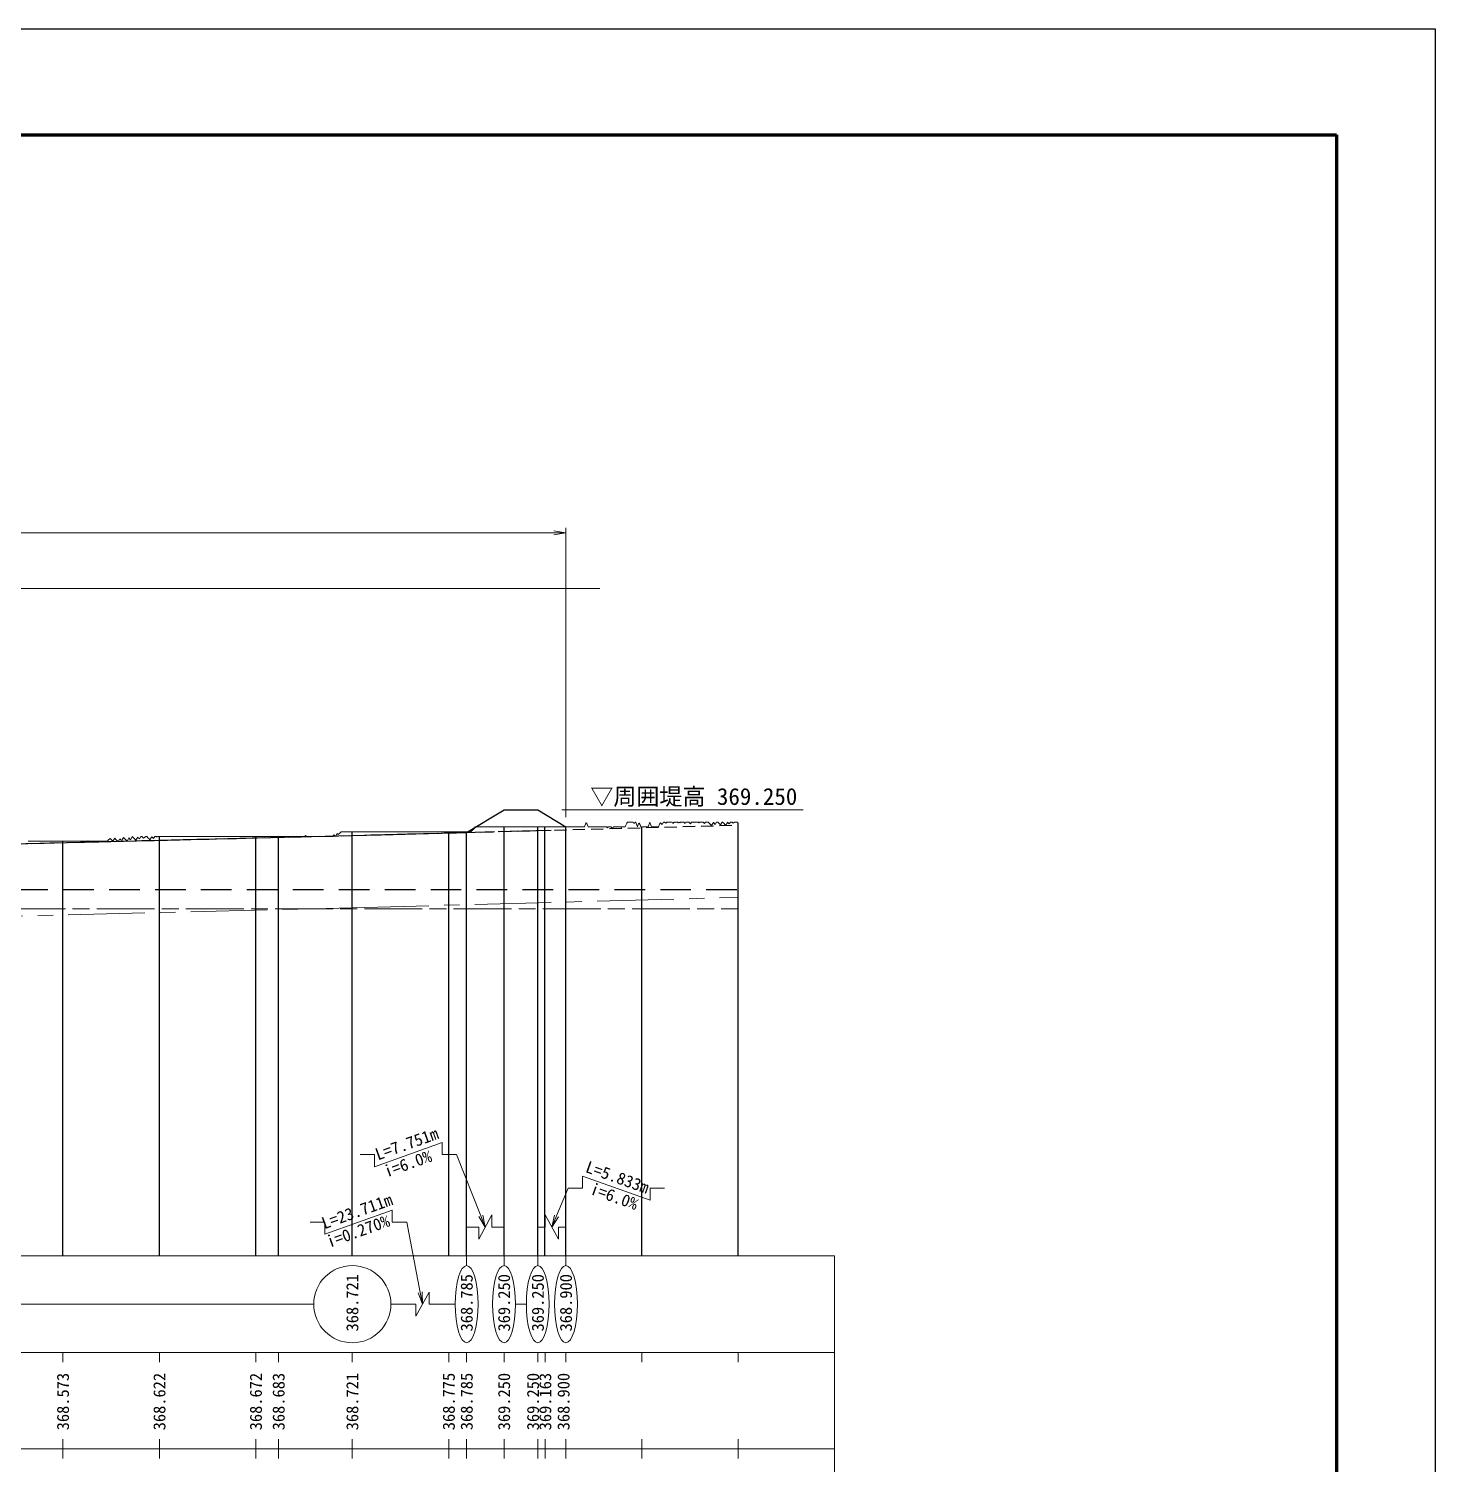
# Model space of a CAD drawing. Header units: millimetres. Extents: x -240000 to 841000, y 0 to 594000.
# Drawn here: x 549353 to 841000, y 296258 to 594000 of the extents above; entities that cross this region are included whole.
import ezdxf
from ezdxf import colors
from ezdxf.entities.mleader import LeaderData, LeaderLine
from ezdxf.enums import TextEntityAlignment as Align
from ezdxf.math import Vec2, Vec3

# ---------------------------------------------------------------- set-up
doc = ezdxf.new("R2010")
doc.units = ezdxf.units.MM
doc.header["$LTSCALE"] = 1000
doc.header["$PDSIZE"] = 300
for name, pattern in [('CENTER', [50.8, 31.75, -6.35, 6.35, -6.35]), ('DASHED', [19.05, 12.7, -6.35]), ('SXF_一点鎖線', [18.5, 12, -1.5, 3.5, -1.5]), ('SXF_二点鎖線', [23.5, 12, -1.5, 3.5, -1.5, 3.5, -1.5])]:
    doc.linetypes.add(name, pattern=pattern)
doc.layers.get('Defpoints').update_dxf_attribs({"color": 151})
for name, color, linetype, lineweight in [('D-BGD', 7, 'Continuous', 13), ('D-STR-HTXT', 7, 'Continuous', 13), ('D-STR-STR2', 6, 'Continuous', 25), ('D-STR-STRB', 1, 'Continuous', 25), ('D-STR-STRC', 1, 'Continuous', 13), ('D-TTL', 2, 'Continuous', 140), ('D-TTL-BAND', 7, 'Continuous', 13)]:
    doc.layers.add(name, color=color, linetype=linetype, lineweight=lineweight)
doc.layers.add('D-WORK', color=11, linetype='Continuous', lineweight=13, plot=False)
doc.styles.add('MS ゴシック', font='MS Gothic.ttf')
doc.styles.get("Standard").update_dxf_attribs({"font": 'txt', "bigfont": 'extfont2.shx'})
doc.styles.add('ＭＳ ゴシック', font='MS Gothic.ttf')
doc.dimstyles.new('3.5-1000-mm', dxfattribs={"dimscale": 1000, "dimtxt": 3.5, "dimasz": 2.5, "dimexe": 1, "dimexo": 2, "dimgap": 1, "dimtad": 1, "dimdec": 0, "dimzin": 1, "dimdsep": 46, "dimtxsty": 'MS ゴシック', "dimblk": 'OPEN', "dimcen": 2.5, "dimclrd": 256, "dimclre": 256, "dimclrt": 256, "dimadec": 3, "dimazin": 0, "dimtfac": 1, "dimtdec": 0, "dimtmove": 2, "dimatfit": 0, "dimldrblk": 'OPEN', "dimfxl": 1, "dimlwd": -1, "dimlwe": -1, "dimarcsym": 0})

# ---------------------------------------------------------------- blocks, each defined once
blk = doc.blocks.new('_Open')
at = {"color": 0, "linetype": 'ByBlock', "lineweight": -2}
for p, q in [((-1, 0.17), (0, 0)), ((-1, -0.17), (0, 0)), ((0, 0), (-1, 0))]:
    blk.add_line(p, q, dxfattribs=at)
blk = doc.blocks.new('*D3')
at = {"layer": 'D-WORK', "transparency": 16777216}
for p, q in [((267290, 420532), (267290, 490465)), ((269790, 489465), (658242, 489465)), ((660742, 430465), (660742, 490465))]:
    blk.add_line(p, q, dxfattribs=at)
at = {"layer": 'Defpoints', "color": 0, "transparency": 16777216}
for p in [(660742, 489465), (660742, 428465), (267290, 418532)]:
    blk.add_point(p, dxfattribs=at)
at = {"layer": 'D-WORK', "transparency": 16777216, "xscale": 2500, "yscale": 2500, "zscale": 2500, "rotation": 180}
blk.add_blockref('_Open', (267290, 489465), dxfattribs=at)
at = {"layer": 'D-WORK', "transparency": 16777216, "xscale": 2500, "yscale": 2500, "zscale": 2500}
blk.add_blockref('_Open', (660742, 489465), dxfattribs=at)
at = {"layer": 'D-WORK', "transparency": 16777216, "insert": (464016, 492535), "char_height": 3500, "attachment_point": 5, "style": 'MS ゴシック'}
blk.add_mtext('囲繞堤区間 L=393.4m', dxfattribs=at)

msp = doc.modelspace()

# ---------------------------------------------------------------- linework, layer by layer
at = {"layer": 'D-BGD', "color": 7, "lineweight": 13}
msp.add_lwpolyline([(549231.4, 425464.9), (549515.9, 425464.9), (549597.6, 425464.9), (549739.9, 425464.9), (549963.9, 425464.9), (550092.6, 425464.9), (550569.4, 425464.9), (550669.3, 425464.9), (550696.3, 425464.9), (550743.2, 425464.9), (551062.5, 425464.9), (551246, 425464.9), (551428.7, 425464.9), (551746.5, 425464.9), (551794.9, 425464.9), (551822.7, 425464.9), (552161.1, 425464.9), (552399.5, 425464.9), (552527.3, 425464.9), (552749.8, 425464.9), (552893.6, 425464.9), (552976.2, 425464.9), (553259.8, 425464.9), (553552.9, 425464.9), (553626, 425464.9), (553753.1, 425464.9), (553992.2, 425464.9), (554129.6, 425464.9), (554358.4, 425464.9), (554706.3, 425464.9), (554724.6, 425464.9), (554756.5, 425464.9), (555090.8, 425464.9), (555283, 425464.9), (555457.1, 425464.9), (555759.8, 425464.9), (555823.3, 425464.9), (555859.8, 425464.9), (556189.5, 425464.9), (556436.5, 425464.9), (556555.7, 425464.9), (556763.1, 425464.9), (556921.9, 425464.9), (557013.2, 425464.9), (557288.1, 425464.9), (557589.9, 425464.9), (557766.4, 425464.9), (558166.6, 425464.9), (558386.8, 425464.9), (558743.4, 425464.9), (558753, 425464.9), (558769.7, 425464.9), (559119.2, 425464.9), (559320.1, 425464.9), (559485.4, 425464.9), (559773, 425464.9), (559851.6, 425464.9), (559896.8, 425464.9), (560217.8, 425464.9), (560473.5, 425464.9), (560584, 425464.9), (560776.3, 425464.9), (560950.2, 425464.9), (561050.2, 425464.9), (561316.5, 425464.9), (561626.9, 425464.9), (561682.7, 425561.6), (561779.6, 425464.9), (562203.7, 425464.9), (562415.1, 425464.9), (562780.4, 425464.9), (562781.3, 425466.6), (562782.9, 425464.9), (563147.5, 425464.9), (563357.1, 425464.9), (563513.7, 425464.9), (563786.2, 425464.9), (563879.9, 425464.9), (563933.8, 425464.9), (564246.2, 425464.9), (564510.5, 425464.9), (564612.4, 425464.9), (564789.5, 425464.9), (564978.6, 425464.9), (565087.2, 425464.9), (565344.8, 425464.9), (565664, 425464.9), (565792.9, 425688.4), (566240.7, 426018.6), (566443.4, 425816.5), (566796.2, 425464.9), (566809.6, 425464.9), (566817.4, 425464.9), (567175.9, 426086.5), (567394.1, 425869), (567542.1, 425721.5), (567799.5, 425464.9), (567908.3, 425464.9), (567970.8, 425464.9), (568274.5, 425991.5), (568547.6, 425719.3), (568640.7, 425626.5), (568802.8, 425907.5), (569006.9, 426261.5), (569124.3, 426144.5), (569373.1, 425896.5), (569701, 425569.7), (569739.4, 425531.5), (569806.1, 425647.2), (570105.6, 426166.4), (570277.7, 425994.9), (570471.8, 425801.4), (570809.4, 426386.9), (570838, 426436.4), (570854.4, 426420.1), (571204.2, 426071.4), (571431.1, 425845.2), (571570.4, 425706.4), (571812.7, 426126.5), (571936.6, 426341.4), (572007.9, 426270.4), (572302.8, 425976.4), (572584.6, 426464.9), (572669.1, 426464.9), (572816, 426464.9), (573035.3, 426246.4), (573161.3, 426120.8), (573628.1, 426464.9), (573738, 426464.9), (573767.7, 426464.9), (573819.3, 426464.9), (574133.9, 426151.4), (574314.7, 425971.2), (574500.1, 425786.4), (574822.6, 426345.6), (574866.3, 426421.4), (574891.4, 426396.3), (575232.5, 426056.4), (575468.2, 426464.9), (575598.8, 426464.9), (575825.9, 426464.9), (575965, 426326.4), (576044.9, 426464.9), (576331.2, 426464.9), (576621.6, 426464.9), (576697.4, 426464.9), (576829.2, 426464.9), (577063.6, 426464.9), (577198.3, 426464.9), (577429.8, 426464.9), (577775, 426464.9), (577796, 426464.9), (577832.6, 426464.9), (578162.2, 426464.9), (578351.8, 426464.9), (578528.5, 426464.9), (578835.9, 426464.9), (578894.7, 426464.9), (578928.5, 426464.9), (579260.9, 426464.9), (579505.2, 426464.9), (579627.1, 426464.9), (579839.2, 426464.9), (579993.3, 426464.9), (580081.9, 426464.9), (580359.5, 426464.9), (580658.6, 426464.9), (580725.7, 426464.9), (580842.5, 426464.9), (581091.9, 426464.9), (581235.3, 426464.9), (581458.2, 426464.9), (581812.1, 426464.9), (581845.8, 426464.9), (582190.6, 426464.9), (582388.8, 426464.9), (582556.8, 426464.9), (582849.1, 426464.9), (582923, 426464.9), (582965.5, 426464.9), (583289.2, 426464.9), (583542.2, 426464.9), (583655.4, 426464.9), (583852.4, 426464.9), (584021.6, 426464.9), (584118.9, 426464.9), (584387.9, 426464.9), (584695.7, 426464.9), (584754.1, 426464.9), (584855.7, 426464.9), (585120.3, 426464.9), (585272.4, 426464.9), (585486.5, 426464.9), (585849.1, 426464.9), (585852.7, 426464.9), (585859, 426464.9), (586218.9, 426464.9), (586425.8, 426464.9), (586585.1, 426464.9), (586862.3, 426464.9), (586951.4, 426464.9), (587002.5, 426464.9), (587317.6, 426464.9), (587579.2, 426464.9), (587683.8, 426464.9), (587865.6, 426464.9), (588050, 426464.9), (588156, 426464.9), (588416.2, 426464.9), (588732.7, 426464.9), (588782.4, 426464.9), (588869, 426464.9), (589148.6, 426464.9), (589309.4, 426464.9), (589514.8, 426464.9), (589872.3, 426464.9), (589881.1, 426464.9), (589886.1, 426464.9), (590247.3, 426464.9), (590462.8, 426464.9), (590613.5, 426464.9), (590875.6, 426464.9), (590979.7, 426464.9), (591039.5, 426464.9), (591345.9, 426464.9), (591616.3, 426464.9), (591878.9, 426464.9), (592193, 426464.9), (592444.5, 426464.9), (592769.7, 426464.9), (592810.8, 426464.9), (592882.2, 426464.9), (593177, 426464.9), (593346.4, 426464.9), (593543.2, 426464.9), (593885.5, 426464.9), (593909.4, 426464.9), (593923.1, 426464.9), (594275.6, 426464.9), (594499.9, 426464.9), (594641.8, 426464.9), (594888.8, 426464.9), (595008, 426464.9), (595076.6, 426464.9), (595374.2, 426464.9), (595653.3, 426464.9), (595740.5, 426464.9), (595892.1, 426464.9), (596106.7, 426464.9), (596230, 426464.9), (596472.9, 426464.9), (596806.7, 426464.9), (596839.1, 426464.9), (596895.4, 426464.9), (597205.3, 426464.9), (597383.4, 426464.9), (597571.5, 426464.9), (597898.7, 426464.9), (597937.7, 426464.9), (597960.2, 426464.9), (598303.9, 426464.9), (598536.9, 426464.9), (598670.2, 426464.9), (598902, 426464.9), (599036.4, 426464.9), (599113.6, 426464.9), (599402.6, 426464.9), (599690.3, 426464.9), (599768.8, 426464.9), (599905.3, 426464.9), (600135, 426464.9), (600267, 426464.9), (600501.2, 426464.9), (600843.7, 426464.9), (600867.4, 426464.9), (600908.7, 426464.9), (601233.7, 426464.9), (601420.5, 426464.9), (601599.9, 426464.9), (601912, 426464.9), (601966.1, 426464.9), (601997.2, 426464.9), (602332.3, 426464.9), (602573.9, 426464.9), (602915.3, 426464.9), (603150.6, 426464.9), (603430.9, 426464.9), (603727.3, 426464.9), (603797.1, 426464.9), (603918.6, 426464.9), (604163.4, 426464.9), (604304.1, 426464.9), (604529.6, 426464.9), (604880.8, 426464.9), (604895.8, 426464.9), (604921.9, 426464.9), (605262, 426464.9), (605457.5, 426464.9), (605628.2, 426464.9), (605925.2, 426464.9), (605994.4, 426464.9), (606034.2, 426464.9), (606360.6, 426464.9), (606610.9, 426464.9), (606726.8, 426665.9), (606928.5, 426464.9), (607093.1, 426464.9), (607187.6, 426464.9), (607459.3, 426464.9), (607764.4, 426464.9), (607825.5, 426464.9), (607931.8, 426464.9), (608191.7, 426464.9), (608341.1, 426464.9), (608557.9, 426464.9), (608917.8, 426464.9), (608924.1, 426464.9), (608935.1, 426464.9), (609290.3, 426464.9), (609494.5, 426464.9), (609656.5, 426464.9), (609938.4, 426464.9), (610022.8, 426464.9), (610071.2, 426464.9), (610389, 426464.9), (610647.9, 426464.9), (610755.2, 426464.9), (610941.7, 426464.9), (611121.4, 426464.9), (611224.7, 426464.9), (611487.6, 426464.9), (611801.4, 426464.9), (611853.8, 426555.9), (611945.1, 426464.9), (612220, 426464.9), (612378.1, 426464.9), (612586.2, 426825.9), (612948.4, 426464.9), (612952.5, 426464.9), (612954.8, 426464.9), (613318.7, 427095.8), (613531.5, 426883.7), (613951.7, 427193.4), (614108.3, 427464.9), (614417.3, 427464.9), (614685, 427464.9), (614783.5, 427464.9), (614955, 427464.9), (615149.7, 427464.9), (615261.7, 427464.9), (615515.9, 427464.9), (615838.4, 427464.9), (615882.2, 427464.9), (615958.3, 427464.9), (616248.4, 427464.9), (616415.1, 427464.9), (616614.6, 427464.9), (616961.6, 427464.9), (616980.8, 427464.9), (616991.8, 427464.9), (617347, 427464.9), (617568.6, 427464.9), (617713.2, 427464.9), (617964.9, 427464.9), (618079.4, 427464.9), (618145.3, 427464.9), (618445.7, 427464.9), (618722, 427464.9), (618811.9, 427464.9), (618968.2, 427464.9), (619298.7, 427464.9), (619745.5, 427464.9), (619875.4, 427464.9), (619910.5, 427464.9), (619971.5, 427464.9), (620276.7, 427464.9), (620452.1, 427464.9), (620642.9, 427464.9), (620974.8, 427464.9), (621009.1, 427464.9), (621028.9, 427464.9), (621375.4, 427464.9), (621605.6, 427464.9), (621741.6, 427464.9), (621978.1, 427464.9), (622107.8, 427464.9), (622182.3, 427464.9), (622474, 427464.9), (622759, 427464.9), (622840.2, 427464.9), (622981.4, 427464.9), (623206.4, 427464.9), (623335.7, 427464.9), (623572.6, 427464.9), (623912.5, 427464.9), (623938.8, 427464.9), (623984.8, 427464.9), (624305.1, 427464.9), (624489.2, 427464.9), (624988.1, 427464.9), (625065.9, 427464.9), (625403.7, 427464.9), (625642.6, 427464.9), (625769.9, 427464.9), (625991.4, 427464.9), (626136.1, 427464.9), (626219.3, 427464.9), (626502.3, 427464.9), (626796, 427464.9), (626868.5, 427464.9), (626994.7, 427464.9), (627234.8, 427464.9), (627372.8, 427464.9), (627601, 427464.9), (627949.5, 427464.9), (627967.2, 427464.9), (627998, 427464.9), (628333.4, 427464.9), (628526.2, 427464.9), (628699.6, 427464.9), (629001.3, 427464.9), (629065.8, 427464.9), (629102.9, 427464.9), (629432, 427464.9), (629679.6, 427464.9), (629798.2, 427464.9), (630004.6, 427464.9), (630164.5, 427464.9), (630256.3, 427464.9), (630530.7, 427464.9), (630833.1, 427464.9), (630896.9, 427464.9), (631007.9, 427464.9), (631263.1, 427464.9), (631409.8, 427464.9), (631629.3, 427464.9), (631986.5, 427464.9), (631995.5, 427464.9), (632011.2, 427464.9), (632361.7, 427464.9), (632563.2, 427464.9), (632728, 427464.9), (633014.5, 427464.9), (633094.2, 427464.9), (633139.9, 427464.9), (633460.4, 427464.9), (633716.7, 427464.9), (633826.6, 427464.9), (634017.8, 427464.9), (634192.8, 427464.9), (634293.4, 427464.9), (634559, 427464.9), (634870.1, 427464.9), (634925.2, 427464.9), (635021.1, 427464.9), (635291.4, 427464.9), (635446.8, 427464.9), (636022.3, 427464.9), (636023.5, 427464.9), (636023.9, 427464.9), (636024.5, 427464.9), (636390.1, 427464.9), (636600.2, 427464.9), (636756.3, 427464.9), (637027.8, 427464.9), (637122.5, 427464.9), (637177, 427464.9), (637488.7, 427464.9), (637753.7, 427464.9), (637854.9, 427464.9), (638031.1, 427464.9), (638221.1, 427464.9), (638330.4, 427464.9), (638587.4, 427464.9), (638907.1, 427464.9), (638953.6, 427464.9), (639034.4, 427464.9), (639319.8, 427464.9), (639483.8, 427464.9), (639686, 427464.9), (640037.7, 427464.9), (640052.2, 427464.9), (640060.6, 427464.9), (640418.4, 427464.9), (640637.3, 427464.9), (640784.6, 427464.9), (641041, 427464.9), (641150.8, 427574.4), (641214, 427637.4), (641517.1, 427939.4), (641790.7, 428212.2), (641883.3, 428464.9), (642044.3, 428464.9), (642249.5, 428464.9), (642367.4, 428464.9), (642615.7, 428464.9), (642944.1, 428464.9), (642981.9, 428399.4), (643047.6, 428464.9), (643348.1, 428464.9), (643520.9, 428464.9), (643714.3, 428464.9), (644050.9, 428464.9), (644080.5, 428464.9), (644097.6, 428464.9), (644446.8, 428464.9), (644674.3, 428464.9), (644813, 428464.9), (645054.2, 428464.9), (645179.2, 428464.9), (645251, 428464.9), (645545.4, 428464.9), (645827.7, 428464.9), (646057.5, 428464.9), (646404.4, 428464.9), (646644, 428464.9), (646981.2, 428464.9), (647010.3, 428464.9), (647060.9, 428464.9), (647376.5, 428464.9), (647557.9, 428464.9), (647742.7, 428464.9), (648064.2, 428464.9), (648108.9, 428464.9), (648134.6, 428464.9), (648475.1, 428464.9), (648711.3, 428464.9), (648841.3, 428464.9), (649067.5, 428464.9), (649207.5, 428464.9), (649288, 428464.9), (649573.7, 428464.9), (649864.8, 428464.9), (649940, 428464.9), (650070.8, 428464.9), (650306.2, 428464.9), (650441.5, 428464.9), (650672.4, 428464.9), (651018.2, 428464.9), (651038.6, 428464.9), (651074.1, 428464.9), (651404.8, 428464.9), (651594.9, 428464.9), (651771, 428464.9), (652077.4, 428464.9), (652137.2, 428464.9), (652171.6, 428464.9), (652503.4, 428464.9), (652748.3, 428464.9), (652869.7, 428464.9), (653080.7, 428464.9), (653235.9, 428464.9), (653325.1, 428464.9), (653602.1, 428464.9), (653901.8, 428464.9), (653968.3, 428464.9), (654084, 428464.9), (654334.5, 428464.9), (654478.5, 428464.9), (654700.7, 428464.9), (655055.2, 428464.9), (655066.9, 428464.9), (655087.3, 428464.9), (655433.1, 428464.9), (655631.9, 428464.9), (655799.4, 428464.9), (656090.6, 428464.9), (656208.6, 428464.9), (656368.2, 428464.9), (656785.4, 428464.9), (657093.9, 428464.9), (657264.2, 428464.9), (657362.1, 428464.9), (657724.6, 428464.9), (657938.8, 428464.9), (657996.6, 428464.9), (658097.2, 428464.9), (658362.8, 428464.9), (658515.5, 428464.9), (658729.1, 428464.9), (659092.2, 428464.9), (659095.3, 428464.9), (659100.6, 428464.9), (659461.5, 428464.9), (659669, 428464.9), (659827.7, 428464.9), (660103.9, 428464.9), (660193.9, 428464.9), (660245.7, 428464.9), (660560.1, 428464.9), (660822.4, 428464.9), (660926.3, 428464.9), (661107.2, 428464.9), (661292.5, 428464.9), (661399.1, 428464.9), (661658.8, 428464.9), (661975.8, 428464.9), (662025, 428464.9), (662110.5, 428464.9), (662391.2, 428464.9), (662552.5, 428464.9), (662757.4, 428464.9), (663113.8, 428464.9), (663123.6, 428464.9), (663129.3, 428464.9), (663489.8, 428464.9), (663706, 428464.9), (663856, 428464.9), (664117.1, 428464.9), (664222.3, 428464.9), (664282.7, 428464.9), (664588.5, 428464.9), (664859.4, 429204.8), (664954.7, 429299.8), (665120.4, 429012.4), (665320.9, 428464.9), (665436.1, 428464.9), (665687.1, 428464.9), (666012.8, 428464.9), (666053.3, 428464.9), (666123.7, 428464.9), (666419.5, 428464.9), (666589.6, 428464.9), (666785.7, 428464.9), (667127, 428464.9), (667152, 428440.1), (667166.3, 428464.9), (667518.2, 428464.9), (667743, 428464.9), (668130.3, 428464.9), (668319.7, 428464.9), (668616.8, 428464.9), (668896.4, 428464.9), (668983, 428464.9), (669133.6, 428464.9), (669349.2, 428250.1), (669473.2, 428464.9), (669715.4, 428464.9), (670049.9, 428464.9), (670081.7, 428464.9), (670137, 428464.9), (670447.9, 428155), (670626.6, 428464.9), (670814.1, 428464.9), (671140.3, 428464.9), (671180.3, 428425), (671203.3, 428464.9), (671546.5, 428464.9), (671780, 428464.9), (671912.7, 428464.9), (672143.6, 428464.9), (672278.9, 428330), (672356.7, 428464.9), (672645.1, 428464.9), (672933.5, 428464.9), (673011.4, 428464.9), (673146.9, 428835), (673377.6, 429235), (673510.2, 429464.9), (673743.8, 429464.9), (674086.9, 429464.9), (674110, 429424.9), (674150.2, 429464.9), (674476.2, 429464.9), (674663.6, 429464.9), (674842.4, 429154.9), (675153.5, 429464.9), (675208.6, 429410), (675240.3, 429378.4), (675574.8, 428464.9), (675817, 429126.3), (675941.1, 429249.9), (676156.8, 428875.8), (676307.3, 428464.9), (676393.8, 428464.9), (676673.5, 428464.9), (676970.5, 428464.9), (677039.7, 428464.9), (677160.1, 428464.9), (677405.9, 428464.9), (677547.2, 428464.9), (677772.1, 428464.9), (678123.9, 429425.6), (678138.3, 429439.9), (678163.4, 429396.4), (678504.6, 428464.9), (678700.6, 428464.9), (679166.7, 428464.9), (679277.4, 428464.9), (679603.2, 428464.9), (679854.1, 428464.9), (679969.4, 428464.9), (680170, 429012.8), (680335.6, 429299.9), (680430.8, 429205), (680701.8, 428934.9), (681007.5, 429464.9), (681068, 429464.9), (681173.3, 429464.9), (681434.3, 429204.9), (681584.2, 429464.9), (681800.5, 429464.9), (682160.9, 429464.9), (682166.7, 429455), (682176.7, 429464.9), (682532.9, 429464.9), (682737.7, 429464.9), (682899.1, 429185), (683180, 429464.9), (683265.3, 429379.9), (683314.4, 429464.9), (683631.5, 429464.9), (683891.1, 429464.9), (683997.7, 429280), (684183.3, 429464.9), (684364, 429284.9), (684467.8, 429464.9), (684730.2, 429464.9), (685044.5, 429464.9), (685096.4, 429464.9), (685186.6, 429464.9), (685462.6, 429189.8), (685621.2, 429464.9), (685828.8, 429464.9), (686189.9, 429464.9), (686195, 429459.8), (686198, 429456.9), (686561.2, 429094.8), (686774.7, 429464.9), (686927.4, 429464.9), (687193.2, 429464.9), (687293.7, 429364.8), (687351.4, 429464.9), (687659.9, 429464.9), (687928.1, 429464.9), (688026.1, 429464.9), (688196.5, 429464.9), (688392.3, 429269.8), (688504.8, 429464.9), (688758.5, 429464.9), (689081.6, 429464.9), (689124.7, 429464.9), (689199.8, 429464.9), (689490.9, 429174.8), (689658.3, 429464.9), (690203.1, 429464.9), (690235, 429433.2), (690589.6, 429079.8), (690811.7, 428858.4), (690955.8, 428714.8), (691206.4, 429149.4), (691322, 429349.8), (691388.4, 429283.5), (691688.2, 428984.8), (691965.1, 429464.9), (692054.4, 429464.9), (692209.7, 429464.9), (692420.6, 429254.7), (692541.9, 429133.9), (692786.8, 428889.7), (693118.6, 429464.9), (693153.1, 429464.9), (693213.1, 429464.9), (693519.3, 429159.7), (693695.3, 428984.3), (693885.5, 428794.7), (694216.4, 429368.4), (694251.7, 429394.5), (694272, 429409.5), (694617.9, 429064.7), (694848.7, 429464.9), (694984.1, 429464.9), (695219.7, 429464.9), (695425.4, 429259.8), (695703.6, 429464.9), (696002.2, 429464.9), (696082.8, 429464.9), (696223, 429464.9), (696446.4, 429242.3), (696223, 429464.9), (696082.8, 429464.9), (696002.2, 429464.9), (695703.6, 429464.9), (695425.4, 429259.8), (695219.7, 429464.9), (694984.1, 429464.9), (694848.7, 429464.9), (694617.9, 429064.7), (694272, 429409.5), (694251.7, 429394.5), (694216.4, 429368.4), (693885.5, 428794.7), (693695.3, 428984.3), (693519.3, 429159.7), (693213.1, 429464.9), (693153.1, 429464.9), (693118.6, 429464.9), (692786.8, 428889.7), (692541.9, 429133.9), (692420.6, 429254.7), (692209.7, 429464.9), (692054.4, 429464.9), (691965.1, 429464.9), (691688.2, 428984.8), (691388.4, 429283.5), (691322, 429349.8), (691206.4, 429149.4), (690955.8, 428714.8), (690811.7, 428858.4), (690589.6, 429079.8), (690235, 429433.2), (690203.1, 429464.9), (689658.3, 429464.9), (689490.9, 429174.8), (689199.8, 429464.9), (689124.7, 429464.9), (689081.6, 429464.9), (688758.5, 429464.9), (688504.8, 429464.9), (688392.3, 429269.8), (688196.5, 429464.9), (688026.1, 429464.9), (687928.1, 429464.9), (687659.9, 429464.9), (687351.4, 429464.9), (687293.7, 429364.8), (687193.2, 429464.9), (686927.4, 429464.9), (686774.7, 429464.9), (686561.2, 429094.8), (686198, 429456.9), (686195, 429459.8), (686189.9, 429464.9), (685828.8, 429464.9), (685621.2, 429464.9), (685462.6, 429189.8), (685186.6, 429464.9), (685096.4, 429464.9), (685044.5, 429464.9), (684730.2, 429464.9), (684467.8, 429464.9), (684364, 429284.9), (684183.3, 429464.9), (683997.7, 429280), (683891.1, 429464.9), (683631.5, 429464.9), (683314.4, 429464.9), (683265.3, 429379.9), (683180, 429464.9), (682899.1, 429185), (682737.7, 429464.9), (682532.9, 429464.9), (682176.7, 429464.9), (682166.7, 429455), (682160.9, 429464.9), (681800.5, 429464.9), (681584.2, 429464.9), (681434.3, 429204.9), (681173.3, 429464.9), (681068, 429464.9), (681007.5, 429464.9), (680701.8, 428934.9), (680430.8, 429205), (680335.6, 429299.9), (680170, 429012.8), (679969.4, 428464.9), (679854.1, 428464.9), (679603.2, 428464.9), (679277.4, 428464.9), (679166.7, 428464.9), (678700.6, 428464.9), (678504.6, 428464.9), (678163.4, 429396.4), (678138.3, 429439.9), (678123.9, 429425.6), (677772.1, 428464.9), (677547.2, 428464.9), (677405.9, 428464.9), (677160.1, 428464.9), (677039.7, 428464.9), (676970.5, 428464.9), (676673.5, 428464.9), (676393.8, 428464.9), (676307.3, 428464.9), (676156.8, 428875.8), (675941.1, 429249.9), (675817, 429126.3), (675574.8, 428464.9), (675240.3, 429378.4), (675208.6, 429410), (675153.5, 429464.9), (674842.4, 429154.9), (674663.6, 429464.9), (674476.2, 429464.9), (674150.2, 429464.9), (674110, 429424.9), (674086.9, 429464.9), (673743.8, 429464.9), (673510.2, 429464.9), (673377.6, 429235), (673146.9, 428835), (673011.4, 428464.9), (672933.5, 428464.9), (672645.1, 428464.9), (672356.7, 428464.9), (672278.9, 428330), (672143.6, 428464.9), (671912.7, 428464.9), (671780, 428464.9), (671546.5, 428464.9), (671203.3, 428464.9), (671180.3, 428425), (671140.3, 428464.9), (670814.1, 428464.9), (670626.6, 428464.9), (670447.9, 428155), (670137, 428464.9), (670081.7, 428464.9), (670049.9, 428464.9), (669715.4, 428464.9), (669473.2, 428464.9), (669349.2, 428250.1), (669133.6, 428464.9), (668983, 428464.9), (668896.4, 428464.9), (668616.8, 428464.9), (668319.7, 428464.9), (668130.3, 428464.9), (667743, 428464.9), (667518.2, 428464.9), (667166.3, 428464.9), (667152, 428440.1), (667127, 428464.9), (666785.7, 428464.9), (666589.6, 428464.9), (666419.5, 428464.9), (666123.7, 428464.9), (666053.3, 428464.9), (666012.8, 428464.9), (665687.1, 428464.9), (665436.1, 428464.9), (665320.9, 428464.9), (665120.4, 429012.4), (664954.7, 429299.8), (664859.4, 429204.8), (664588.5, 428464.9), (664282.7, 428464.9), (664222.3, 428464.9), (664117.1, 428464.9), (663856, 428464.9), (663706, 428464.9), (663489.8, 428464.9), (663129.3, 428464.9), (663123.6, 428464.9), (663113.8, 428464.9), (662757.4, 428464.9), (662552.5, 428464.9), (662391.2, 428464.9), (662110.5, 428464.9), (662025, 428464.9), (661975.8, 428464.9), (661658.8, 428464.9), (661399.1, 428464.9), (661292.5, 428464.9), (661107.2, 428464.9), (660926.3, 428464.9), (660822.4, 428464.9), (660560.1, 428464.9), (660245.7, 428464.9), (660193.9, 428464.9), (660103.9, 428464.9), (659827.7, 428464.9), (659669, 428464.9), (659461.5, 428464.9), (659100.6, 428464.9), (659095.3, 428464.9), (659092.2, 428464.9), (658729.1, 428464.9), (658515.5, 428464.9), (658362.8, 428464.9), (658097.2, 428464.9), (657996.6, 428464.9), (657938.8, 428464.9), (657724.6, 428464.9), (657362.1, 428464.9), (657264.2, 428464.9), (657093.9, 428464.9), (656785.4, 428464.9), (656368.2, 428464.9), (656208.6, 428464.9), (656090.6, 428464.9), (655799.4, 428464.9), (655631.9, 428464.9), (655433.1, 428464.9), (655087.3, 428464.9), (655066.9, 428464.9), (655055.2, 428464.9), (654700.7, 428464.9), (654478.5, 428464.9), (654334.5, 428464.9), (654084, 428464.9), (653968.3, 428464.9), (653901.8, 428464.9), (653602.1, 428464.9), (653325.1, 428464.9), (653235.9, 428464.9), (653080.7, 428464.9), (652869.7, 428464.9), (652748.3, 428464.9), (652503.4, 428464.9), (652171.6, 428464.9), (652137.2, 428464.9), (652077.4, 428464.9), (651771, 428464.9), (651594.9, 428464.9), (651404.8, 428464.9), (651074.1, 428464.9), (651038.6, 428464.9), (651018.2, 428464.9), (650672.4, 428464.9), (650441.5, 428464.9), (650306.2, 428464.9), (650070.8, 428464.9), (649940, 428464.9), (649864.8, 428464.9), (649573.7, 428464.9), (649288, 428464.9), (649207.5, 428464.9), (649067.5, 428464.9), (648841.3, 428464.9), (648711.3, 428464.9), (648475.1, 428464.9), (648134.6, 428464.9), (648108.9, 428464.9), (648064.2, 428464.9), (647742.7, 428464.9), (647557.9, 428464.9), (647376.5, 428464.9), (647060.9, 428464.9), (647010.3, 428464.9), (646981.2, 428464.9), (646644, 428464.9), (646404.4, 428464.9), (646057.5, 428464.9), (645827.7, 428464.9), (645545.4, 428464.9), (645251, 428464.9), (645179.2, 428464.9), (645054.2, 428464.9), (644813, 428464.9), (644674.3, 428464.9), (644446.8, 428464.9), (644097.6, 428464.9), (644080.5, 428464.9), (644050.9, 428464.9), (643714.3, 428464.9), (643520.9, 428464.9), (643348.1, 428464.9), (643047.6, 428464.9), (642981.9, 428399.4), (642944.1, 428464.9), (642615.7, 428464.9), (642367.4, 428464.9), (642249.5, 428464.9), (642044.3, 428464.9), (641883.3, 428464.9), (641790.7, 428212.2), (641517.1, 427939.4), (641214, 427637.4), (641150.8, 427574.4), (641041, 427464.9), (640784.6, 427464.9), (640637.3, 427464.9), (640418.4, 427464.9), (640060.6, 427464.9), (640052.2, 427464.9), (640037.7, 427464.9), (639686, 427464.9), (639483.8, 427464.9), (639319.8, 427464.9), (639034.4, 427464.9), (638953.6, 427464.9), (638907.1, 427464.9), (638587.4, 427464.9), (638330.4, 427464.9), (638221.1, 427464.9), (638031.1, 427464.9), (637854.9, 427464.9), (637753.7, 427464.9), (637488.7, 427464.9), (637177, 427464.9), (637122.5, 427464.9), (637027.8, 427464.9), (636756.3, 427464.9), (636600.2, 427464.9), (636390.1, 427464.9), (636024.5, 427464.9), (636023.9, 427464.9), (636023.5, 427464.9), (636022.3, 427464.9), (635446.8, 427464.9), (635291.4, 427464.9), (635021.1, 427464.9), (634925.2, 427464.9), (634870.1, 427464.9), (634559, 427464.9), (634293.4, 427464.9), (634192.8, 427464.9), (634017.8, 427464.9), (633826.6, 427464.9), (633716.7, 427464.9), (633460.4, 427464.9), (633139.9, 427464.9), (633094.2, 427464.9), (633014.5, 427464.9), (632728, 427464.9), (632563.2, 427464.9), (632361.7, 427464.9), (632011.2, 427464.9), (631995.5, 427464.9), (631986.5, 427464.9), (631629.3, 427464.9), (631409.8, 427464.9), (631263.1, 427464.9), (631007.9, 427464.9), (630896.9, 427464.9), (630833.1, 427464.9), (630530.7, 427464.9), (630256.3, 427464.9), (630164.5, 427464.9), (630004.6, 427464.9), (629798.2, 427464.9), (629679.6, 427464.9), (629432, 427464.9), (629102.9, 427464.9), (629065.8, 427464.9), (629001.3, 427464.9), (628699.6, 427464.9), (628526.2, 427464.9), (628333.4, 427464.9), (627998, 427464.9), (627967.2, 427464.9), (627949.5, 427464.9), (627601, 427464.9), (627372.8, 427464.9), (627234.8, 427464.9), (626994.7, 427464.9), (626868.5, 427464.9), (626796, 427464.9), (626502.3, 427464.9), (626219.3, 427464.9), (626136.1, 427464.9), (625991.4, 427464.9), (625769.9, 427464.9), (625642.6, 427464.9), (625403.7, 427464.9), (625065.9, 427464.9), (624988.1, 427464.9), (624489.2, 427464.9), (624305.1, 427464.9), (623984.8, 427464.9), (623938.8, 427464.9), (623912.5, 427464.9), (623572.6, 427464.9), (623335.7, 427464.9), (623206.4, 427464.9), (622981.4, 427464.9), (622840.2, 427464.9), (622759, 427464.9), (622474, 427464.9), (622182.3, 427464.9), (622107.8, 427464.9), (621978.1, 427464.9), (621741.6, 427464.9), (621605.6, 427464.9), (621375.4, 427464.9), (621028.9, 427464.9), (621009.1, 427464.9), (620974.8, 427464.9), (620642.9, 427464.9), (620452.1, 427464.9), (620276.7, 427464.9), (619971.5, 427464.9), (619910.5, 427464.9), (619875.4, 427464.9), (619745.5, 427464.9), (619298.7, 427464.9), (618968.2, 427464.9), (618811.9, 427464.9), (618722, 427464.9), (618445.7, 427464.9), (618145.3, 427464.9), (618079.4, 427464.9), (617964.9, 427464.9), (617713.2, 427464.9), (617568.6, 427464.9), (617347, 427464.9), (616991.8, 427464.9), (616980.8, 427464.9), (616961.6, 427464.9), (616614.6, 427464.9), (616415.1, 427464.9), (616248.4, 427464.9), (615958.3, 427464.9), (615882.2, 427464.9), (615838.4, 427464.9), (615515.9, 427464.9), (615261.7, 427464.9), (615149.7, 427464.9), (614955, 427464.9), (614783.5, 427464.9), (614685, 427464.9), (614417.3, 427464.9), (614108.3, 427464.9), (613951.7, 427193.4), (613531.5, 426883.7), (613318.7, 427095.8), (612954.8, 426464.9), (612952.5, 426464.9), (612948.4, 426464.9), (612586.2, 426825.9), (612378.1, 426464.9), (612220, 426464.9), (611945.1, 426464.9), (611853.8, 426555.9), (611801.4, 426464.9), (611487.6, 426464.9), (611224.7, 426464.9), (611121.4, 426464.9), (610941.7, 426464.9), (610755.2, 426464.9), (610647.9, 426464.9), (610389, 426464.9), (610071.2, 426464.9), (610022.8, 426464.9), (609938.4, 426464.9), (609656.5, 426464.9), (609494.5, 426464.9), (609290.3, 426464.9), (608935.1, 426464.9), (608924.1, 426464.9), (608917.8, 426464.9), (608557.9, 426464.9), (608341.1, 426464.9), (608191.7, 426464.9), (607931.8, 426464.9), (607825.5, 426464.9), (607764.4, 426464.9), (607459.3, 426464.9), (607187.6, 426464.9), (607093.1, 426464.9), (606928.5, 426464.9), (606726.8, 426665.9), (606610.9, 426464.9), (606360.6, 426464.9), (606034.2, 426464.9), (605994.4, 426464.9), (605925.2, 426464.9), (605628.2, 426464.9), (605457.5, 426464.9), (605262, 426464.9), (604921.9, 426464.9), (604895.8, 426464.9), (604880.8, 426464.9), (604529.6, 426464.9), (604304.1, 426464.9), (604163.4, 426464.9), (603918.6, 426464.9), (603797.1, 426464.9), (603727.3, 426464.9), (603430.9, 426464.9), (603150.6, 426464.9), (602915.3, 426464.9), (602573.9, 426464.9), (602332.3, 426464.9), (601997.2, 426464.9), (601966.1, 426464.9), (601912, 426464.9), (601599.9, 426464.9), (601420.5, 426464.9), (601233.7, 426464.9), (600908.7, 426464.9), (600867.4, 426464.9), (600843.7, 426464.9), (600501.2, 426464.9), (600267, 426464.9), (600135, 426464.9), (599905.3, 426464.9), (599768.8, 426464.9), (599690.3, 426464.9), (599402.6, 426464.9), (599113.6, 426464.9), (599036.4, 426464.9), (598902, 426464.9), (598670.2, 426464.9), (598536.9, 426464.9), (598303.9, 426464.9), (597960.2, 426464.9), (597937.7, 426464.9), (597898.7, 426464.9), (597571.5, 426464.9), (597383.4, 426464.9), (597205.3, 426464.9), (596895.4, 426464.9), (596839.1, 426464.9), (596806.7, 426464.9), (596472.9, 426464.9), (596230, 426464.9), (596106.7, 426464.9), (595892.1, 426464.9), (595740.5, 426464.9), (595653.3, 426464.9), (595374.2, 426464.9), (595076.6, 426464.9), (595008, 426464.9), (594888.8, 426464.9), (594641.8, 426464.9), (594499.9, 426464.9), (594275.6, 426464.9), (593923.1, 426464.9), (593909.4, 426464.9), (593885.5, 426464.9), (593543.2, 426464.9), (593346.4, 426464.9), (593177, 426464.9), (592882.2, 426464.9), (592810.8, 426464.9), (592769.7, 426464.9), (592444.5, 426464.9), (592193, 426464.9), (591878.9, 426464.9), (591616.3, 426464.9), (591345.9, 426464.9), (591039.5, 426464.9), (590979.7, 426464.9), (590875.6, 426464.9), (590613.5, 426464.9), (590462.8, 426464.9), (590247.3, 426464.9), (589886.1, 426464.9), (589881.1, 426464.9), (589872.3, 426464.9), (589514.8, 426464.9), (589309.4, 426464.9), (589148.6, 426464.9), (588869, 426464.9), (588782.4, 426464.9), (588732.7, 426464.9), (588416.2, 426464.9), (588156, 426464.9), (588050, 426464.9), (587865.6, 426464.9), (587683.8, 426464.9), (587579.2, 426464.9), (587317.6, 426464.9), (587002.5, 426464.9), (586951.4, 426464.9), (586862.3, 426464.9), (586585.1, 426464.9), (586425.8, 426464.9), (586218.9, 426464.9), (585859, 426464.9), (585852.7, 426464.9), (585849.1, 426464.9), (585486.5, 426464.9), (585272.4, 426464.9), (585120.3, 426464.9), (584855.7, 426464.9), (584754.1, 426464.9), (584695.7, 426464.9), (584387.9, 426464.9), (584118.9, 426464.9), (584021.6, 426464.9), (583852.4, 426464.9), (583655.4, 426464.9), (583542.2, 426464.9), (583289.2, 426464.9), (582965.5, 426464.9), (582923, 426464.9), (582849.1, 426464.9), (582556.8, 426464.9), (582388.8, 426464.9), (582190.6, 426464.9), (581845.8, 426464.9), (581812.1, 426464.9), (581458.2, 426464.9), (581235.3, 426464.9), (581091.9, 426464.9), (580842.5, 426464.9), (580725.7, 426464.9), (580658.6, 426464.9), (580359.5, 426464.9), (580081.9, 426464.9), (579993.3, 426464.9), (579839.2, 426464.9), (579627.1, 426464.9), (579505.2, 426464.9), (579260.9, 426464.9), (578928.5, 426464.9), (578894.7, 426464.9), (578835.9, 426464.9), (578528.5, 426464.9), (578351.8, 426464.9), (578162.2, 426464.9), (577832.6, 426464.9), (577796, 426464.9), (577775, 426464.9), (577429.8, 426464.9), (577198.3, 426464.9), (577063.6, 426464.9), (576829.2, 426464.9), (576697.4, 426464.9), (576621.6, 426464.9), (576331.2, 426464.9), (576044.9, 426464.9), (575965, 426326.4), (575825.9, 426464.9), (575598.8, 426464.9), (575468.2, 426464.9), (575232.5, 426056.4), (574891.4, 426396.3), (574866.3, 426421.4), (574822.6, 426345.6), (574500.1, 425786.4), (574314.7, 425971.2), (574133.9, 426151.4), (573819.3, 426464.9), (573767.7, 426464.9), (573738, 426464.9), (573628.1, 426464.9), (573161.3, 426120.8), (573035.3, 426246.4), (572816, 426464.9), (572669.1, 426464.9), (572584.6, 426464.9), (572302.8, 425976.4), (572007.9, 426270.4), (571936.6, 426341.4), (571812.7, 426126.5), (571570.4, 425706.4), (571431.1, 425845.2), (571204.2, 426071.4), (570854.4, 426420.1), (570838, 426436.4), (570809.4, 426386.9), (570471.8, 425801.4), (570277.7, 425994.9), (570105.6, 426166.4), (569806.1, 425647.2), (569739.4, 425531.5), (569701, 425569.7), (569373.1, 425896.5), (569124.3, 426144.5), (569006.9, 426261.5), (568802.8, 425907.5), (568640.7, 425626.5), (568547.6, 425719.3), (568274.5, 425991.5), (567970.8, 425464.9), (567908.3, 425464.9), (567799.5, 425464.9), (567542.1, 425721.5), (567394.1, 425869), (567175.9, 426086.5), (566817.4, 425464.9), (566809.6, 425464.9), (566796.2, 425464.9), (566443.4, 425816.5), (566240.7, 426018.6), (565792.9, 425688.4), (565664, 425464.9), (565344.8, 425464.9), (565087.2, 425464.9), (564978.6, 425464.9), (564789.5, 425464.9), (564612.4, 425464.9), (564510.5, 425464.9), (564246.2, 425464.9), (563933.8, 425464.9), (563879.9, 425464.9), (563786.2, 425464.9), (563513.7, 425464.9), (563357.1, 425464.9), (563147.5, 425464.9), (562782.9, 425464.9), (562781.3, 425466.6), (562780.4, 425464.9), (562415.1, 425464.9), (562203.7, 425464.9), (561779.6, 425464.9), (561682.7, 425561.6), (561626.9, 425464.9), (561316.5, 425464.9), (561050.2, 425464.9), (560950.2, 425464.9), (560776.3, 425464.9), (560584, 425464.9), (560473.5, 425464.9), (560217.8, 425464.9), (559896.8, 425464.9), (559851.6, 425464.9), (559773, 425464.9), (559485.4, 425464.9), (559320.1, 425464.9), (559119.2, 425464.9), (558769.7, 425464.9), (558753, 425464.9), (558743.4, 425464.9), (558386.8, 425464.9), (558166.6, 425464.9), (557766.4, 425464.9), (557589.9, 425464.9), (557288.1, 425464.9), (557013.2, 425464.9), (556921.9, 425464.9), (556763.1, 425464.9), (556555.7, 425464.9), (556436.5, 425464.9), (556189.5, 425464.9), (555859.8, 425464.9), (555823.3, 425464.9), (555759.8, 425464.9), (555457.1, 425464.9), (555283, 425464.9), (555090.8, 425464.9), (554756.5, 425464.9), (554724.6, 425464.9), (554706.3, 425464.9), (554358.4, 425464.9), (554129.6, 425464.9), (553992.2, 425464.9), (553753.1, 425464.9), (553626, 425464.9), (553552.9, 425464.9), (553259.8, 425464.9), (552976.2, 425464.9), (552893.6, 425464.9), (552749.8, 425464.9), (552527.3, 425464.9), (552399.5, 425464.9), (552161.1, 425464.9), (551822.7, 425464.9), (551794.9, 425464.9), (551746.5, 425464.9), (551428.7, 425464.9), (551246, 425464.9), (551062.5, 425464.9), (550743.2, 425464.9), (550696.3, 425464.9), (550669.3, 425464.9), (550569.4, 425464.9), (550092.6, 425464.9), (549963.9, 425464.9), (549739.9, 425464.9), (549597.6, 425464.9), (549515.9, 425464.9), (549231.4, 425464.9)], dxfattribs=at)
at = {"layer": 'D-STR-HTXT', "linetype": 'Continuous'}
for p, q in [((621053.9, 357976.7), (635055, 362976.7)), ((635055, 362976.7), (635055, 360476.7)), ((638055, 360476.7), (635055, 360476.7)), ((664180.2, 356017.4), (664180.2, 353517.4)), ((678181.3, 351017.4), (664180.2, 356017.4)), ((661180.2, 353517.4), (664180.2, 353517.4)), ((610734.2, 343977.6), (624735.3, 348977.6)), ((624735.3, 348977.6), (624735.3, 346477.6)), ((627735.3, 346477.6), (624735.3, 346477.6))]:
    msp.add_line(p, q, dxfattribs=at)
at = {"layer": 'D-STR-HTXT'}
for p, q in [((656456.4, 345464.9), (654908.4, 345464.9)), ((654908.4, 345464.9), (654908.4, 337464.9)), ((659193.7, 342964.9), (656456.4, 347965)), ((656456.4, 347965), (656456.4, 345465)), ((659193.7, 342964.9), (659193.7, 345464.9)), ((659193.7, 345464.9), (660741.7, 345464.9)), ((660741.7, 345464.9), (660741.7, 337464.9))]:
    msp.add_line(p, q, dxfattribs=at)
at = {"layer": 'D-STR-HTXT', "color": 7, "linetype": 'Continuous'}
for p, q in [((556446.4, 317464.9), (556446.4, 319464.9)), ((576446.4, 317464.9), (576446.4, 319464.9)), ((596446.4, 317464.9), (596446.4, 319464.9)), ((616446.4, 317464.9), (616446.4, 319464.9)), ((636446.4, 317464.9), (636446.4, 319464.9)), ((640157.8, 317464.9), (640157.8, 319464.9)), ((647908.4, 317464.9), (647908.4, 319464.9)), ((654908.4, 317464.9), (654908.4, 319464.9)), ((656446.4, 317464.9), (656446.4, 319464.9)), ((660741.7, 317464.9), (660741.7, 319464.9)), ((676446.4, 317464.9), (676446.4, 319464.9)), ((696446.4, 317464.9), (696446.4, 319464.9)), ((556446.4, 299464.9), (556446.4, 301464.9)), ((576446.4, 299464.9), (576446.4, 301464.9)), ((596446.4, 299464.9), (596446.4, 301464.9)), ((616446.4, 299464.9), (616446.4, 301464.9)), ((636446.4, 299464.9), (636446.4, 301464.9)), ((640157.8, 299464.9), (640157.8, 301464.9)), ((647908.4, 299464.9), (647908.4, 301464.9)), ((654908.4, 299464.9), (654908.4, 301464.9)), ((656446.4, 299464.9), (656446.4, 301464.9)), ((660741.7, 299464.9), (660741.7, 301464.9)), ((676446.4, 299464.9), (676446.4, 301464.9)), ((696446.4, 299464.9), (696446.4, 301464.9)), ((556446.4, 297464.9), (556446.4, 299464.9)), ((576446.4, 297464.9), (576446.4, 299464.9)), ((596446.4, 297464.9), (596446.4, 299464.9)), ((616446.4, 297464.9), (616446.4, 299464.9)), ((636446.4, 297464.9), (636446.4, 299464.9)), ((640157.8, 297464.9), (640157.8, 299464.9)), ((647908.4, 297464.9), (647908.4, 299464.9)), ((654908.4, 297464.9), (654908.4, 299464.9)), ((656446.4, 297464.9), (656446.4, 299464.9)), ((660741.7, 297464.9), (660741.7, 299464.9)), ((676446.4, 297464.9), (676446.4, 299464.9)), ((696446.4, 297464.9), (696446.4, 299464.9))]:
    msp.add_line(p, q, dxfattribs=at)
at = {"layer": 'D-STR-HTXT', "linetype": 'Continuous'}
for points in [[(621053.9, 357976.7), (621054, 360476.7), (618054, 360476.7)], [(678181.3, 351017.4), (678181.3, 353517.4), (681181.3, 353517.4)], [(610734.2, 343977.6), (610734.2, 346477.6), (607734.2, 346477.6)]]:
    msp.add_lwpolyline(points, dxfattribs=at)
at = {"layer": 'D-STR-HTXT'}
for points in [[(645393.3, 347965), (642655.9, 342964.9), (642656, 345464.9), (640157.8, 345464.9), (640157.8, 337464.9)], [(645393.3, 347964.9), (645393.2, 345464.9), (647908.4, 345464.9), (647908.4, 337464.9)]]:
    msp.add_lwpolyline(points, dxfattribs=at)
at = {"layer": 'D-STR-HTXT', "linetype": 'Continuous'}
for points in [[(136446.4, 319464.9), (716446.4, 319464.9), (716446.4, 339464.9), (136446.4, 339464.9)], [(136446.4, 299464.9), (716446.4, 299464.9), (716446.4, 319464.9), (136446.4, 319464.9)], [(136446.4, 279464.9), (716446.4, 279464.9), (716446.4, 299464.9), (136446.4, 299464.9)]]:
    msp.add_3dface(points, dxfattribs=at)
at = {"layer": 'D-STR-STR2'}
msp.add_lwpolyline([(267290.4, 418531.9), (289446.4, 431964.9), (296446.4, 431964.9), (313153.2, 421835.8), (318812.4, 425231.3), (351612.4, 426079.3), (361199.3, 420327.1), (405212.4, 421464.9), (616446.4, 426674.9), (640157.8, 427314.6), (647908.4, 431964.9), (654908.4, 431964.9), (660741.7, 428464.9)], dxfattribs=at)
at = {"layer": 'D-STR-STR2', "linetype": 'SXF_二点鎖線', "ltscale": 0.5}
msp.add_lwpolyline([(267290.4, 417899.4), (405212.4, 421464.9), (616446.4, 426674.9), (660741.7, 427869.9)], dxfattribs=at)
at = {"layer": 'D-STR-STRB', "color": 3, "linetype": 'DASHED', "ltscale": 0.5}
msp.add_line((156446.4, 415464.9), (696446.4, 415464.9), dxfattribs=at)
at = {"layer": 'D-STR-STRB', "color": 3, "linetype": 'DASHED', "ltscale": 0.2}
msp.add_lwpolyline([(156446.4, 415019.6), (216446.4, 416584.9), (405212.4, 421464.9), (616446.4, 426674.9), (696446.4, 428833.1)], dxfattribs=at)
at = {"layer": 'D-STR-STRC', "color": 5, "linetype": 'SXF_一点鎖線'}
msp.add_line((156446.4, 411464.9), (696446.4, 411464.9), dxfattribs=at)
at = {"layer": 'D-STR-STRC', "color": 4, "linetype": 'CENTER', "ltscale": 0.5}
msp.add_lwpolyline([(156446.4, 400019.6), (216446.4, 401584.9), (405212.4, 406464.9), (616446.4, 411674.9), (696446.4, 413833.1)], dxfattribs=at)
at = {"layer": 'D-TTL'}
for p, q in [((20500, 572000), (820500, 572000)), ((820500, 572000), (820500, 22000))]:
    msp.add_line(p, q, dxfattribs=at)
at = {"layer": 'D-TTL-BAND', "color": 7, "linetype": 'Continuous', "lineweight": 25}
for p, q in [((696446.4, 339464.9), (696446.4, 429242.3)), ((576446.4, 339464.9), (576446.4, 426464.9)), ((596446.4, 339464.9), (596446.4, 426464.9)), ((616446.4, 339464.9), (616446.4, 427464.9)), ((636446.4, 339464.9), (636446.4, 427464.9)), ((640157.8, 339464.9), (640157.8, 427464.9)), ((647908.4, 339464.9), (647908.4, 428464.9)), ((654908.4, 339464.9), (654908.4, 428464.9)), ((656351.2, 339464.9), (656351.2, 428464.9)), ((660741.7, 339464.9), (660741.7, 428464.9)), ((676446.4, 339464.9), (676446.4, 428464.9)), ((556446.4, 339464.9), (556446.4, 425464.9))]:
    msp.add_line(p, q, dxfattribs=at)
at = {"layer": 'D-TTL-BAND', "linetype": 'Continuous'}
for p, q in [((632391.3, 331964.9), (632391.3, 329464.9)), ((519329.4, 329464.9), (608446.4, 329464.9)), ((632391.3, 329464.9), (637789.2, 329464.9)), ((650277, 329464.9), (652539.8, 329464.9))]:
    msp.add_line(p, q, dxfattribs=at)
msp.add_lwpolyline([(632391.3, 331965), (629654, 326964.9), (629654, 329464.9), (624446.4, 329464.9)], dxfattribs=at)
at = {"layer": 'D-TTL-BAND'}
msp.add_circle((616446.4, 329464.9), 8000, dxfattribs=at)
for centre in [(640157.8, 329464.9), (647908.4, 329464.9), (654908.4, 329464.9), (660741.7, 329464.9)]:
    msp.add_ellipse(centre, major_axis=(0, -8000), ratio=0.29607986, dxfattribs=at)
at = {"layer": 'D-WORK'}
msp.add_line((709908.4, 431964.9), (659908.4, 431964.9), dxfattribs=at)
at = {"layer": 'D-WORK', "linetype": 'Continuous', "lineweight": 25}
msp.add_line((601158.4, 339464.9), (601158.4, 426464.9), dxfattribs=at)
at = {"layer": 'D-WORK', "linetype": 'Continuous'}
for p, q in [((601158.4, 317464.9), (601158.4, 319464.9)), ((601158.4, 299464.9), (601158.4, 301464.9)), ((601158.4, 297464.9), (601158.4, 299464.9))]:
    msp.add_line(p, q, dxfattribs=at)
at = {"layer": 'Defpoints', "color": 1}
for p, q in [((0, 594000), (841000, 594000)), ((841000, 594000), (841000, 0))]:
    msp.add_line(p, q, dxfattribs=at)

# ---------------------------------------------------------------- texts
at = {"layer": 'D-STR-HTXT', "style": 'ＭＳ ゴシック'}
for s, rotation, p in [('L=7.751m', 19.652409, (628404.6, 360849.2)), ('i=6.0%%%', 19.652409, (628610.1, 356723)), ('L=5.833m', 340.347591, (670758.9, 353915.5)), ('i=6.0%%%', 340.347591, (670087.4, 349955.8)), ('L=23.711m', 19.652409, (618084.9, 346850.1)), ('i=0.270%%%', 19.652409, (618290.3, 342723.9))]:
    msp.add_text(s, height=2500, rotation=rotation, dxfattribs=at).set_placement(p, align=Align.BOTTOM_CENTER)
at = {"layer": 'D-TTL-BAND', "color": 7, "style": 'ＭＳ ゴシック'}
for s, p in [('368.721', (617696.4, 323805)), ('368.785', (641407.8, 323805)), ('369.250', (649158.4, 323805)), ('369.250', (656158.4, 323805)), ('368.900', (661991.7, 323805))]:
    msp.add_text(s, height=2500, rotation=90, dxfattribs=at).set_placement(p)
at = {"layer": 'D-TTL-BAND', "style": 'ＭＳ ゴシック'}
for s, p in [('368.573', (557696.4, 303308.8)), ('368.622', (577696.4, 303308.8)), ('368.672', (597696.4, 303308.8)), ('368.721', (617696.4, 303308.8)), ('368.775', (637696.4, 303327.9)), ('368.785', (641407.8, 303327.9)), ('369.250', (649158.4, 303308.8)), ('369.250', (655158.4, 303308.8)), ('369.163', (657696.4, 303308.8)), ('368.900', (661491.7, 303308.8))]:
    msp.add_text(s, height=2500, rotation=90, dxfattribs=at).set_placement(p)
at = {"layer": 'D-WORK', "style": 'ＭＳ ゴシック'}
msp.add_text('▽周囲堤高 369.250', height=3500, dxfattribs=at).set_placement((665799.3, 431964.9), align=Align.BOTTOM_LEFT)
msp.add_text('368.683', height=2500, rotation=90, dxfattribs=at).set_placement((602408.4, 303308.8))

# ---------------------------------------------------------------- dimensions: what is measured, and where the dimension line sits
at = {"layer": 'D-WORK'}
dim = msp.add_linear_dim(base=(660741.7, 489464.9), p1=(267290.4, 418531.9), p2=(660741.7, 428464.9), text='囲繞堤区間 L=393.4m', dimstyle='3.5-1000-mm', dxfattribs=at)
dim.commit()
dim.dimension.update_dxf_attribs({"geometry": '*D3', "text_midpoint": (464016.1, 492534.7)})

# ---------------------------------------------------------------- leaders
at = {"layer": 'D-STR-HTXT'}
ml = msp.add_multileader_mtext('Standard', dxfattribs=at)
ml.set_content('')
ml.set_leader_properties(color=256, linetype='ByLayer', lineweight=-1)
ml.set_arrow_properties(name='OPEN')
ml.build(insert=Vec2(0, 0))
ml.multileader.update_dxf_attribs({"has_dogleg": 0, "text_left_attachment_type": 6, "text_right_attachment_type": 6, "dogleg_length": 0.36, "arrow_head_size": 2500, "scale": 1000})
ctx = ml.context
ctx.base_point, ctx.scale, ctx.char_height, ctx.arrow_head_size, ctx.landing_gap_size, ctx.plane_origin = Vec3(638055, 360476.7), 1000, 3500, 2500, 2000, Vec3(644024.6, 349464.9)
ctx.left_attachment, ctx.right_attachment = 6, 6
notes = []
notes.append((ctx, [(0, (1, 1, 0), (638415, 360476.7), (-1, 0), 360, [(0, [(644024.6, 345464.9)], 0, [])])]))
ctx.mtext, ml.multileader.dxf.content_type = None, 0
ml = msp.add_multileader_mtext('Standard', dxfattribs=at)
ml.set_content('')
ml.set_leader_properties(color=256, linetype='ByLayer', lineweight=-1)
ml.set_arrow_properties(name='OPEN')
ml.build(insert=Vec2(0, 0))
ml.multileader.update_dxf_attribs({"has_dogleg": 0, "text_left_attachment_type": 6, "text_right_attachment_type": 6, "dogleg_length": 0.36, "arrow_head_size": 2500, "scale": 1000})
ctx = ml.context
ctx.base_point, ctx.scale, ctx.char_height, ctx.arrow_head_size, ctx.landing_gap_size, ctx.plane_origin = Vec3(661180.2, 353517.4), 1000, 3500, 2500, 2000, Vec3(657825.1, 349464.9)
ctx.left_attachment, ctx.right_attachment, ctx.text_align_type = 6, 6, 2
notes.append((ctx, [(0, (1, 1, 0), (660820.2, 353517.4), (1, 0), 360, [(0, [(657825.1, 345464.9)], 0, [])])]))
ctx.mtext, ml.multileader.dxf.content_type = None, 0
ml = msp.add_multileader_mtext('Standard', dxfattribs=at)
ml.set_content('')
ml.set_leader_properties(color=256, linetype='ByLayer', lineweight=-1)
ml.set_arrow_properties(name='OPEN')
ml.build(insert=Vec2(0, 0))
ml.multileader.update_dxf_attribs({"has_dogleg": 0, "text_left_attachment_type": 6, "text_right_attachment_type": 6, "dogleg_length": 0.36, "arrow_head_size": 2500, "scale": 1000})
ctx = ml.context
ctx.base_point, ctx.scale, ctx.char_height, ctx.arrow_head_size, ctx.landing_gap_size, ctx.plane_origin = Vec3(627735.3, 346477.6), 1000, 3500, 2500, 2000, Vec3(631090.4, 341464.9)
ctx.left_attachment, ctx.right_attachment = 6, 6
notes.append((ctx, [(0, (1, 1, 0), (628095.3, 346477.6), (-1, 0), 360, [(0, [(631022.6, 329464.9)], 0, [])])]))
ctx.mtext, ml.multileader.dxf.content_type = None, 0
at = {"layer": 'D-WORK'}
msp.add_leader([(345197.4, 477899.4), (667791.7, 477899.4)], dimstyle='3.5-1000-mm', override={"dimgap": 1, "dimtad": 1}, dxfattribs=at)
for ctx, leaders in notes:
    for number, flags, end, landing, length, lines in leaders:
        leader = LeaderData()
        leader.index, (leader.has_last_leader_line, leader.has_dogleg_vector, leader.attachment_direction) = number, flags
        leader.last_leader_point, leader.dogleg_vector, leader.dogleg_length = Vec3(end), Vec3(landing), length
        for number, points, colour, breaks in lines:
            line = LeaderLine()
            line.index, line.vertices, line.color, line.breaks = number, Vec3.list(points), colors.encode_raw_color(colour), breaks
            leader.lines.append(line)
        ctx.leaders.append(leader)

doc.saveas('drawing.dxf')
